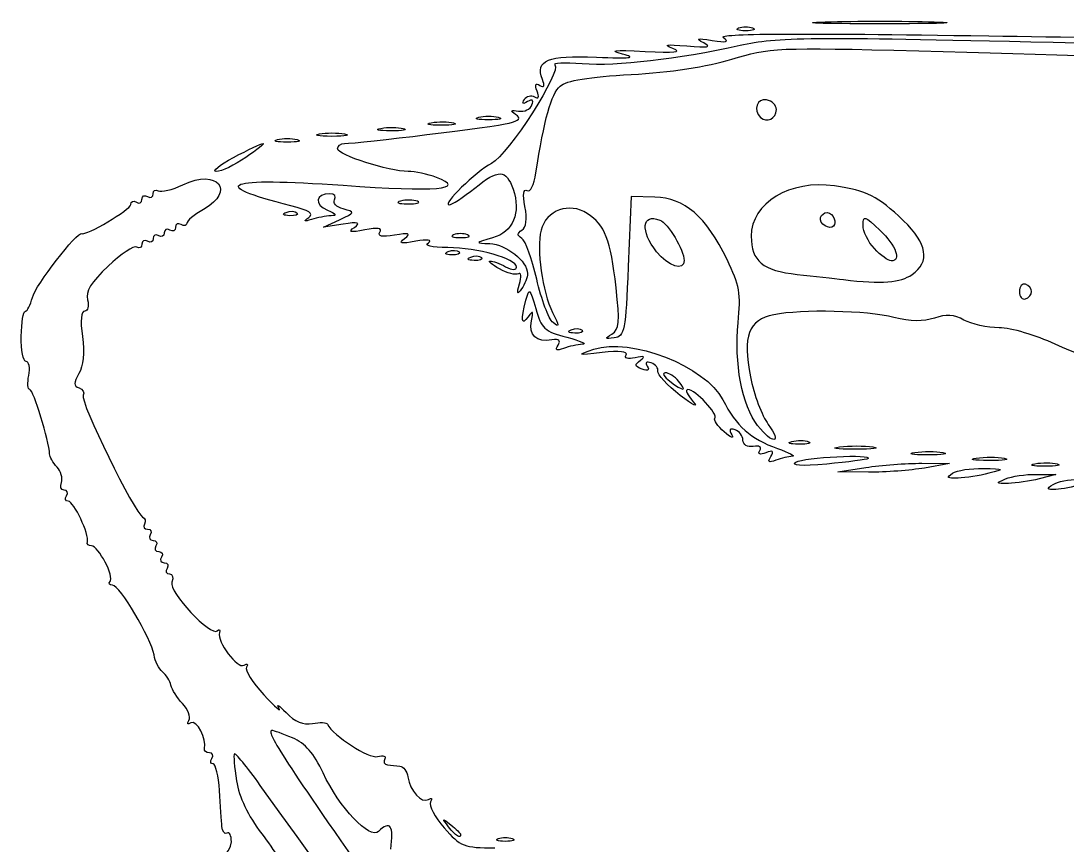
# Model space of a CAD drawing. Extents: x 13 to 164, y 70 to 181.
# Drawn here: x 13.36 to 62.88, y 142.21 to 181.22 of the extents above; entities that cross this region are included whole.
import ezdxf

# ---------------------------------------------------------------- set-up
doc = ezdxf.new("R2010")
doc.units = 0
doc.layers.add('Capa_1', color=7, linetype='CONTINUOUS')

msp = doc.modelspace()

# ---------------------------------------------------------------- linework, layer by layer
at = {"layer": 'Capa_1', "color": 7}
for points in [[(47.333813, 180.88099)], [(51.434855, 181.167594)], [(49.11975, 177.020021)], [(32.784809, 176.395013)], [(35.030689, 176.65481)], [(27.490059, 175.865404)], [(30.403559, 176.130432)], [(25.505689, 175.59648)], [(23.429759, 174.752638)], [(32.125299, 172.677227)], [(25.919099, 172.155254)], [(51.247719, 171.691647)], [(34.501519, 171.091408)], [(53.760267, 170.436903)], [(33.592009, 170.303169)], [(34.650349, 170.038587)], [(43.450409, 170.290403)], [(55.54317, 169.211391)], [(36.959959, 168.766501)], [(61.19798, 168.402638)], [(39.412849, 166.599003)], [(38.786519, 165.865665)], [(44.489539, 164.169289)], [(49.85239, 161.309981)], [(52.101052, 161.053784)], [(48.855155, 160.597428)], [(55.671826, 160.787322)], [(58.582243, 160.522716)], [(50.045792, 160.335054)], [(61.359815, 160.255431)], [(57.454125, 159.80368)], [(59.967667, 159.539104)], [(62.216625, 159.274513)], [(33.607869, 143.068786)], [(35.956729, 142.516411)]]:
    msp.add_lwpolyline(points, close=True, dxfattribs=at)
for points in [[(43.372069, 172.877673), (42.240579, 172.901023), (42.108289, 169.59671)], [(28.614569, 171.597), (27.688529, 171.451962), (28.449009, 171.806072)], [(53.485375, 159.858687), (52.030167, 159.874427), (53.353084, 160.080479), (53.353084, 160.080441)], [(55.998917, 160.276556), (57.321834, 160.266656), (56.131209, 160.054801)], [(61.422875, 159.753779), (62.348917, 159.741079), (61.555167, 159.539104)]]:
    msp.add_lwpolyline(points, dxfattribs=at)
for points in [[(47.664542, 180.747538), (47.30074, 180.747538), (47.151912, 180.807588), (47.333813, 180.88099)], [(47.333813, 180.88099), (47.515714, 180.95439), (47.81337, 180.95439), (47.995271, 180.88099)], [(47.995271, 180.88099), (48.177172, 180.80759), (48.028341, 180.747538), (47.664542, 180.747538)], [(54.014542, 181.081094), (51.176886, 181.081094), (50.016026, 181.120024), (51.434855, 181.167594)], [(51.434855, 181.167594), (52.853683, 181.215164), (55.175401, 181.215164), (56.59423, 181.167594)], [(56.59423, 181.167594), (58.013058, 181.120024), (56.852198, 181.081094), (54.014542, 181.081094)], [(45.680201, 180.173829), (45.260561, 180.384783), (45.342706, 180.409277), (46.077076, 180.29217)], [(46.077076, 180.29217), (46.77452, 180.18095), (46.905148, 180.21378), (46.606243, 180.425176)], [(46.606243, 180.425176), (46.325816, 180.623501), (50.013359, 180.64762), (59.173951, 180.507376)], [(62.216659, 180.19222), (50.597702, 180.456746), (49.196738, 180.443201), (47.399993, 180.048965)], [(59.173951, 180.507376), (66.304472, 180.398211), (74.400722, 180.314315), (77.165618, 180.32094)], [(47.399993, 180.048965), (44.377909, 179.385871), (41.610819, 179.064317), (39.923189, 179.180114)], [(41.843739, 179.642845), (41.139999, 179.819751), (41.394049, 179.850496), (42.902079, 179.770926)], [(42.902079, 179.770926), (44.303149, 179.696996), (44.692019, 179.737296), (44.224989, 179.90801)], [(44.224989, 179.90801), (43.723589, 180.091293), (43.883649, 180.120524), (44.886449, 180.028809)], [(44.886449, 180.028809), (45.889418, 179.937079), (46.081386, 179.972149), (45.680201, 180.173829)], [(47.010787, 179.40574), (48.775732, 179.951761), (49.158915, 179.968715), (55.867007, 179.797577)], [(55.867007, 179.797577), (68.240781, 179.481894), (76.510146, 179.138983), (81.663882, 178.727839)], [(90.71831, 178.433401), (89.48566, 179.221949), (80.512282, 179.775691), (62.216659, 180.19222)], [(38.047679, 178.446942), (37.698759, 179.356213), (38.291489, 179.60165), (40.597979, 179.502974)], [(40.597979, 179.502974), (42.228439, 179.433214), (42.538959, 179.468084), (41.843739, 179.642845)], [(42.248289, 178.6771), (44.081589, 178.77633), (45.851674, 179.047145), (47.010787, 179.40574)], [(38.630469, 179.135314), (39.004789, 178.89328), (36.432899, 174.884336), (35.639119, 174.472516)], [(39.923189, 179.180114), (39.085169, 179.237614), (38.503439, 179.217454), (38.630469, 179.135314)], [(37.790689, 177.897983), (37.673279, 178.203951), (37.716389, 178.290229), (37.922989, 178.162566)], [(37.922989, 178.162566), (38.132039, 178.033363), (38.171689, 178.123786), (38.047679, 178.446942)], [(38.879819, 178.127605), (39.190029, 178.3971), (40.240169, 178.568406), (42.248289, 178.6771)], [(37.673659, 177.623974), (37.862849, 177.507045), (37.903859, 177.603064), (37.790689, 177.897983)], [(37.737199, 174.01815), (38.124609, 176.545964), (38.463909, 177.766296), (38.879819, 178.127605)], [(37.339269, 177.394425), (37.114809, 177.2557), (37.064459, 177.289565), (37.190939, 177.494205)], [(37.190939, 177.494205), (37.296239, 177.664584), (37.513459, 177.72298), (37.673659, 177.623974)], [(37.551139, 177.236868), (37.636639, 177.482619), (37.566439, 177.534833), (37.339269, 177.394425)], [(48.65673, 177.480394), (48.200657, 177.568224), (48.012115, 177.006802), (48.37561, 176.643306)], [(49.11975, 177.020021), (49.11975, 177.224183), (48.911391, 177.43135), (48.65673, 177.480394)], [(36.464239, 176.374944), (36.969299, 176.501704), (37.045009, 176.600922), (36.775649, 176.783044)], [(36.775649, 176.783044), (36.509339, 176.963113), (36.546039, 177.004245), (36.921499, 176.946489)], [(36.921499, 176.946489), (37.197449, 176.904039), (37.480789, 177.034709), (37.551139, 177.236868)], [(48.37561, 176.643306), (48.652949, 176.365968), (49.11975, 176.602286), (49.11975, 177.020021)], [(28.682339, 175.414102), (29.351029, 175.414102), (35.816739, 176.212432), (36.464239, 176.374944)], [(33.244749, 176.274606), (32.662669, 176.277506), (32.455689, 176.331726), (32.784809, 176.395013)], [(32.784809, 176.394972), (33.113929, 176.458262), (33.590179, 176.455852), (33.843149, 176.389672)], [(33.843149, 176.389672), (34.096109, 176.323452), (33.826849, 176.271669), (33.244749, 176.274606)], [(35.493709, 176.53381), (34.984379, 176.53381), (34.776019, 176.58826), (35.030689, 176.65481)], [(35.030689, 176.65481), (35.285349, 176.72136), (35.702069, 176.72136), (35.956729, 176.65481)], [(35.956729, 176.65481), (36.211389, 176.58826), (36.003029, 176.53381), (35.493709, 176.53381)], [(28.085369, 175.750742), (27.430529, 175.750742), (27.162639, 175.802342), (27.490059, 175.865404)], [(27.490059, 175.865404), (27.817479, 175.928474), (28.353259, 175.928474), (28.680689, 175.865404)], [(28.680689, 175.865404), (29.008109, 175.802344), (28.740189, 175.750742), (28.085369, 175.750742)], [(30.863499, 176.010025), (30.281419, 176.012925), (30.074439, 176.067145), (30.403559, 176.130432)], [(30.403559, 176.130392), (30.732679, 176.193682), (31.208929, 176.191272), (31.461899, 176.125092)], [(31.461899, 176.125092), (31.714859, 176.058872), (31.445599, 176.007089), (30.863499, 176.010025)], [(23.429759, 174.752638), (24.113979, 175.11644), (24.743639, 175.414096), (24.828999, 175.414096)], [(24.828999, 175.414096), (24.914399, 175.414096), (24.545599, 175.11644), (24.009499, 174.752638)], [(25.968709, 175.47548), (25.459379, 175.47548), (25.251019, 175.52993), (25.505689, 175.59648)], [(25.505689, 175.59648), (25.760349, 175.66303), (26.177069, 175.66303), (26.431729, 175.59648)], [(26.431729, 175.59648), (26.686389, 175.52993), (26.478029, 175.47548), (25.968709, 175.47548)], [(28.349989, 175.159769), (28.349989, 175.299652), (28.499539, 175.414102), (28.682339, 175.414102)], [(31.688079, 174.091186), (30.784989, 174.091186), (28.349989, 174.870675), (28.349989, 175.159769)], [(22.610259, 174.091179), (22.376769, 174.091179), (22.745539, 174.388836), (23.429759, 174.752638)], [(24.009499, 174.752638), (23.473409, 174.388836), (22.843749, 174.091179), (22.610259, 174.091179)], [(35.639119, 174.472516), (34.889989, 174.083867), (33.278609, 172.50368), (33.631409, 172.50368)], [(21.031809, 173.462791), (22.670649, 174.244298), (23.555499, 173.176987), (22.001749, 172.292855)], [(26.144339, 172.465178), (22.111269, 173.480718), (23.023289, 173.838475), (28.614569, 173.434168)], [(33.029119, 173.807997), (32.619459, 173.963751), (32.015989, 174.091186), (31.688079, 174.091186)], [(34.841069, 173.30442), (35.982679, 174.211648), (36.318919, 174.200979), (36.656229, 173.24682)], [(37.315929, 173.184298), (37.471059, 173.088428), (37.648569, 173.439785), (37.737199, 174.01815)], [(19.865239, 173.176287), (20.000769, 173.092527), (20.525719, 173.221457), (21.031809, 173.462791)], [(28.614569, 173.434168), (33.006819, 173.116563), (34.512369, 173.244055), (33.029119, 173.807997)], [(51.874661, 173.405676), (49.769273, 173.710745), (47.929125, 172.598679), (47.929125, 171.02125)], [(55.139021, 171.757242), (53.911283, 172.930866), (53.412213, 173.182886), (51.874661, 173.405676)], [(19.089659, 172.768182), (19.089659, 172.930879), (19.208719, 172.990411), (19.354239, 172.900474)], [(19.354239, 172.900474), (19.499759, 172.810534), (19.618829, 172.870064), (19.618829, 173.032765)], [(19.618829, 173.032765), (19.618829, 173.195463), (19.729709, 173.260047), (19.865239, 173.176287)], [(27.984339, 173.032849), (27.303999, 173.032849), (27.227449, 172.511322), (27.869969, 172.253632)], [(28.206689, 172.750457), (28.302689, 172.905772), (28.202689, 173.032849), (27.984339, 173.032849)], [(33.631409, 172.50368), (33.742549, 172.50368), (34.286889, 172.864013), (34.841069, 173.30442)], [(36.656229, 173.24682), (37.045999, 172.144291), (36.660229, 171.227367), (35.688819, 170.946737)], [(37.220729, 172.428201), (37.109009, 173.023711), (37.142729, 173.29134), (37.315929, 173.184298)], [(46.78398, 169.92134), (45.781688, 171.96995), (44.767319, 172.848876), (43.372069, 172.877673)], [(16.237429, 171.148451), (16.434749, 171.025933), (18.560489, 172.285182), (18.560489, 172.524591)], [(18.560489, 172.524591), (18.560489, 172.675742), (18.679559, 172.725827), (18.825079, 172.63589)], [(18.825079, 172.63589), (18.970599, 172.54595), (19.089659, 172.60548), (19.089659, 172.768182)], [(26.982909, 171.912615), (27.240389, 172.097014), (27.014009, 172.246199), (26.144339, 172.465178)], [(28.620829, 172.314124), (28.293249, 172.399784), (28.109569, 172.593314), (28.206689, 172.750457)], [(31.331549, 172.68703), (31.074119, 172.61995), (31.220689, 172.560649), (31.657249, 172.555257)], [(32.125299, 172.67723), (31.946169, 172.7497), (31.588989, 172.75412), (31.331549, 172.68703)], [(31.657249, 172.555257), (32.093809, 172.549857), (32.304439, 172.604747), (32.125299, 172.677227)], [(37.077059, 171.310751), (37.282939, 171.437988), (37.333179, 171.828781), (37.220729, 172.428201)], [(40.171679, 172.100309), (39.321449, 172.657399), (38.220459, 172.257204), (37.981249, 171.304121)], [(22.001749, 172.292855), (21.566109, 172.044962), (21.208919, 171.745817), (21.207999, 171.628088)], [(26.078949, 171.9954), (25.770729, 172.0081), (25.708029, 172.07079), (25.919099, 172.155254)], [(25.919099, 172.155254), (26.110089, 172.231684), (26.338299, 172.222284), (26.426219, 172.134364)], [(26.426219, 172.134364), (26.514119, 172.046444), (26.357819, 171.983912), (26.078949, 171.9954)], [(27.114859, 171.817265), (26.758829, 171.701752), (26.723809, 171.727055), (26.982909, 171.912615)], [(28.040899, 171.991286), (27.798139, 171.982086), (27.381419, 171.903756), (27.114859, 171.817265)], [(27.869969, 172.253632), (28.292019, 172.084364), (28.345129, 172.002846), (28.040899, 171.991286)], [(28.449009, 171.806072), (29.182839, 172.147768), (29.188859, 172.16558), (28.620829, 172.314124)], [(41.531749, 168.588781), (41.269689, 170.895603), (41.017819, 171.545895), (40.171679, 172.100309)], [(43.450409, 170.290403), (42.672469, 171.279402), (42.755309, 172.115741), (43.599149, 171.791929)], [(51.247717, 171.691647), (51.066986, 171.984073), (51.484361, 172.299832), (51.72868, 172.055514)], [(51.72868, 172.055514), (51.980243, 171.803952), (51.933359, 171.445346), (51.64891, 171.445346)], [(53.220792, 171.544738), (53.220792, 172.021901), (53.298272, 171.999286), (54.014542, 171.313055)], [(20.412579, 171.312975), (20.267059, 171.402915), (20.147989, 171.343385), (20.147989, 171.180683)], [(20.677159, 171.445266), (20.677159, 171.282569), (20.558099, 171.223038), (20.412579, 171.312975)], [(20.941739, 171.577558), (20.796219, 171.667498), (20.677159, 171.607968), (20.677159, 171.445266)], [(21.207999, 171.628088), (21.207079, 171.510359), (21.087259, 171.48762), (20.941739, 171.577558)], [(29.143739, 171.445349), (29.453459, 171.676886), (29.337249, 171.710189), (28.614569, 171.597)], [(29.639859, 171.325296), (28.947329, 171.188311), (28.835959, 171.215262), (29.143739, 171.445349)], [(30.354309, 171.213042), (30.477389, 171.412194), (30.255509, 171.447064), (29.639859, 171.325296)], [(43.599149, 171.791929), (43.989009, 171.642325), (44.754129, 170.369797), (44.754129, 169.870986)], [(51.64891, 171.445346), (51.511977, 171.445346), (51.331441, 171.556182), (51.247719, 171.691647)], [(53.760267, 170.436903), (53.463555, 170.755384), (53.220792, 171.25391), (53.220792, 171.544738)], [(55.54317, 169.211391), (56.407664, 169.816906), (56.271493, 170.674684), (55.139021, 171.757242)], [(13.903009, 168.123513), (14.044709, 168.68809), (16.038669, 171.271861), (16.237429, 171.148451)], [(19.354239, 170.783808), (19.208719, 170.873748), (19.089659, 170.814218), (19.089659, 170.651516)], [(19.618829, 170.9161), (19.618829, 170.753402), (19.499759, 170.693871), (19.354239, 170.783808)], [(19.883409, 171.048391), (19.737889, 171.138331), (19.618829, 171.078801), (19.618829, 170.9161)], [(20.147989, 171.180683), (20.147989, 171.017986), (20.028929, 170.958454), (19.883409, 171.048391)], [(31.048809, 171.074734), (30.453909, 170.972125), (30.232649, 171.016194), (30.354309, 171.213042)], [(31.524989, 170.922404), (31.839209, 171.162233), (31.740039, 171.193957), (31.048809, 171.074734)], [(32.054149, 170.78389), (31.326069, 170.654635), (31.212949, 170.68425), (31.524989, 170.922404)], [(32.650029, 170.71853), (32.847269, 170.855785), (32.607329, 170.882098), (32.054149, 170.78389)], [(33.840059, 171.091408), (33.658159, 171.018008), (33.806959, 170.957956), (34.170789, 170.957956)], [(34.501519, 171.091408), (34.319619, 171.164808), (34.021959, 171.164808), (33.840059, 171.091408)], [(34.170789, 170.957956), (34.534589, 170.957956), (34.683419, 171.018006), (34.501519, 171.091408)], [(35.688819, 170.946737), (34.848399, 170.703978), (34.845969, 170.698873), (35.559889, 170.675459)], [(37.070059, 170.923559), (36.834409, 171.069202), (36.836009, 171.161962), (37.077059, 171.310751)], [(37.777299, 168.990109), (37.558759, 169.948167), (37.240509, 170.818219), (37.070059, 170.923559)], [(37.981249, 171.304121), (37.755149, 170.403267), (38.037849, 168.397078), (38.529749, 167.410929)], [(47.929125, 171.02125), (47.929125, 169.844906), (48.474884, 169.393612), (50.111779, 169.216386)], [(54.014542, 171.313055), (54.793486, 170.566778), (55.056302, 169.857846), (54.554017, 169.857846)], [(18.841779, 170.508901), (18.705449, 170.593161), (18.095149, 170.187653), (17.485569, 169.607774)], [(19.089659, 170.651516), (19.089659, 170.488819), (18.978109, 170.424643), (18.841779, 170.508901)], [(33.576069, 170.484729), (32.787469, 170.487229), (32.442769, 170.574299), (32.650029, 170.71853)], [(36.816659, 169.563434), (36.816659, 169.955591), (34.971259, 170.480236), (33.576069, 170.484729)], [(33.592009, 170.30317), (33.783009, 170.3796), (34.011209, 170.3702), (34.099129, 170.28228)], [(35.559889, 170.675459), (36.318589, 170.650579), (37.348769, 169.833705), (37.341779, 169.262535)], [(54.554017, 169.857846), (54.414163, 169.857846), (54.056976, 170.118422), (53.760267, 170.436903)], [(33.751869, 170.143316), (33.443639, 170.156016), (33.380949, 170.218706), (33.592009, 170.303169)], [(34.099129, 170.28228), (34.187029, 170.19436), (34.030829, 170.131827), (33.751869, 170.143316)], [(34.810199, 169.878732), (34.501979, 169.891432), (34.439279, 169.954122), (34.650349, 170.038587)], [(34.650349, 170.038587), (34.841339, 170.115017), (35.069549, 170.105617), (35.157469, 170.017697)], [(35.157469, 170.017697), (35.245369, 169.929777), (35.089169, 169.867244), (34.810199, 169.878732)], [(36.019589, 169.474809), (35.657609, 169.675166), (35.458569, 169.843314), (35.577279, 169.848471)], [(35.577279, 169.848471), (35.695989, 169.853671), (36.023409, 169.734595), (36.304889, 169.583954)], [(44.754129, 169.870986), (44.754129, 169.349393), (43.999699, 169.5921), (43.450409, 170.290403)], [(47.307831, 166.932753), (47.450621, 168.298887), (47.379631, 168.703866), (46.78398, 169.92134)], [(17.485569, 169.607774), (16.679429, 168.840904), (16.415639, 168.406638), (16.518059, 168.014982)], [(36.907829, 169.252735), (36.781269, 169.174515), (36.381569, 169.274455), (36.019589, 169.474809)], [(36.304889, 169.583954), (36.616689, 169.417083), (36.816659, 169.409065), (36.816659, 169.563434)], [(42.108289, 169.59671), (41.986209, 166.547265), (41.935189, 166.286313), (41.446829, 166.213528)], [(36.959929, 168.766501), (37.057829, 169.112147), (37.034329, 169.330952), (36.907829, 169.252735)], [(37.341779, 169.262535), (37.339779, 169.080634), (37.212689, 168.753212), (37.059859, 168.534931)], [(38.546949, 166.939185), (38.342179, 167.109135), (37.995829, 168.032051), (37.777299, 168.990109)], [(50.111779, 169.216386), (50.875851, 169.133656), (51.858188, 169.023861), (52.29475, 168.972387)], [(52.29475, 168.972387), (54.113483, 168.757947), (54.987611, 168.822262), (55.54317, 169.211391)], [(37.059859, 168.534931), (36.845599, 168.228899), (36.822729, 168.281905), (36.959959, 168.766501)], [(37.262429, 167.994901), (37.423289, 168.596388), (37.458489, 168.566431), (37.728729, 167.598026)], [(41.334389, 166.396223), (41.686229, 166.617069), (41.716959, 166.958394), (41.531749, 168.588781)], [(60.913552, 168.748801), (60.757118, 168.800941), (60.629125, 168.645173), (60.629125, 168.402638)], [(60.629125, 168.402638), (60.629125, 168.160103), (60.757118, 168.00433), (60.913552, 168.056475)], [(61.19798, 168.402638), (61.19798, 168.540883), (61.069987, 168.696656), (60.913552, 168.748801)], [(60.913552, 168.056475), (61.069987, 168.108625), (61.19798, 168.264393), (61.19798, 168.402638)], [(13.570869, 167.47645), (13.664269, 167.476486), (13.813699, 167.767664), (13.903009, 168.123513)], [(16.518059, 168.014982), (16.595459, 167.718826), (16.534759, 167.476517), (16.383089, 167.476517)], [(37.372799, 167.212013), (37.049649, 166.759612), (37.009059, 167.047521), (37.262429, 167.994901)], [(13.375749, 166.285825), (13.389649, 166.940632), (13.477509, 167.476413), (13.570869, 167.47645)], [(16.383089, 167.476517), (16.208129, 167.476517), (16.167459, 167.037752), (16.271819, 166.276302)], [(37.525879, 167.013839), (37.630649, 167.491949), (37.600579, 167.530894), (37.372799, 167.212013)], [(37.728729, 167.598026), (37.991399, 166.656756), (38.141059, 166.519182), (39.204769, 166.241119)], [(38.529749, 167.410929), (38.851879, 166.765209), (38.854849, 166.683624), (38.546949, 166.939185)], [(54.681924, 167.183394), (53.398613, 167.506536), (50.328833, 167.573366), (48.997711, 167.307141)], [(38.499189, 166.115669), (37.761969, 165.994173), (37.379719, 166.34691), (37.525879, 167.013839)], [(48.232534, 162.063848), (47.501839, 162.992776), (47.111076, 165.050292), (47.307831, 166.932753)], [(48.997711, 167.307141), (47.800114, 167.067622), (47.509986, 166.298097), (47.893081, 164.37727)], [(56.602432, 167.152644), (56.088322, 166.973424), (55.476921, 166.983215), (54.681924, 167.183394)], [(58.000702, 167.058824), (57.528616, 167.320316), (57.155271, 167.345368), (56.602432, 167.152644)], [(59.665256, 166.692702), (59.103977, 166.697902), (58.354928, 166.862614), (58.000702, 167.058824)], [(39.572699, 166.43915), (39.264479, 166.45184), (39.201779, 166.51454), (39.412849, 166.599003)], [(39.412849, 166.599004), (39.603839, 166.675434), (39.832049, 166.666034), (39.919969, 166.578114)], [(39.919969, 166.578114), (40.007869, 166.490194), (39.851669, 166.427661), (39.572699, 166.43915)], [(41.446829, 166.213528), (41.002289, 166.147268), (40.984309, 166.176488), (41.334389, 166.396223)], [(62.31109, 165.912037), (61.416668, 166.33648), (60.226845, 166.687543), (59.665256, 166.692702)], [(13.605029, 165.095266), (13.464969, 165.095266), (13.361789, 165.631017), (13.375749, 166.285825)], [(16.271819, 166.276302), (16.376159, 165.515126), (16.316719, 164.87338), (16.109349, 164.521941)], [(38.786519, 165.865665), (38.926769, 166.09259), (38.836419, 166.171238), (38.499189, 166.115669)], [(39.947119, 165.91039), (39.704359, 165.89868), (39.297879, 165.809332), (39.043819, 165.711842)], [(39.204769, 166.241119), (39.855819, 166.070929), (40.189879, 165.922101), (39.947119, 165.91039)], [(40.484589, 165.678151), (42.207259, 166.267972), (45.778511, 164.86539), (46.586893, 163.28152)], [(65.225517, 164.951106), (64.516513, 165.055409), (63.205019, 165.487828), (62.31109, 165.912037)], [(39.043819, 165.711842), (38.715059, 165.585686), (38.640889, 165.630032), (38.786519, 165.865665)], [(40.879759, 165.519444), (39.646259, 165.379331), (39.630419, 165.385695), (40.484589, 165.678151)], [(42.003879, 165.405051), (42.105419, 165.569355), (41.690699, 165.611558), (40.879759, 165.519444)], [(42.438639, 165.275263), (42.086819, 165.198143), (41.908839, 165.251283), (42.003879, 165.405051)], [(13.733239, 164.433808), (13.802739, 164.79761), (13.745039, 165.095266), (13.605029, 165.095266)], [(42.761309, 164.738321), (42.411129, 164.872698), (42.395879, 164.952262), (42.681409, 165.155117)], [(42.681409, 165.155117), (42.933189, 165.333988), (42.863629, 165.368416), (42.438639, 165.275263)], [(43.195939, 165.030451), (42.972659, 165.111581), (42.900159, 165.047861), (43.011249, 164.868117)], [(43.508999, 164.634177), (43.538999, 164.778679), (43.398099, 164.957002), (43.195939, 165.030451)], [(13.784639, 163.772349), (13.686839, 163.772349), (13.663669, 164.070006), (13.733239, 164.433808)], [(16.109349, 164.521941), (15.848799, 164.080373), (15.849889, 163.943353), (16.114349, 163.847476)], [(43.011249, 164.868117), (43.129679, 164.67649), (43.041649, 164.630757), (42.761309, 164.738321)], [(44.567329, 163.493256), (43.955269, 163.976261), (43.479019, 164.489677), (43.508999, 164.634177)], [(43.861829, 164.557764), (43.697749, 164.553164), (43.794629, 164.37454), (44.077089, 164.160889)], [(44.489539, 164.169303), (44.308379, 164.387584), (44.025919, 164.562392), (43.861829, 164.557764)], [(44.077089, 164.160889), (44.736879, 163.661854), (44.907789, 163.665341), (44.489539, 164.169289)], [(47.893081, 164.37727), (48.060957, 163.535546), (48.438964, 162.51944), (48.733096, 162.119258)], [(14.718859, 160.729641), (14.707559, 161.309169), (13.951289, 163.772349), (13.784639, 163.772349)], [(16.114349, 163.847476), (16.297149, 163.781296), (16.382699, 163.623567), (16.304449, 163.496959)], [(16.304449, 163.496959), (16.141869, 163.233884), (18.765359, 157.865607), (19.122549, 157.730482)], [(45.176138, 163.193745), (45.453356, 162.87547), (45.179438, 163.010248), (44.567329, 163.493256)], [(44.931579, 163.772428), (44.788869, 163.772428), (44.898879, 163.51202), (45.176138, 163.193745)], [(46.210133, 162.406213), (46.386245, 162.582325), (45.272505, 163.772428), (44.931579, 163.772428)], [(46.586893, 163.28152), (47.217625, 162.045718), (47.908285, 161.430162), (49.168369, 160.980759)], [(46.650066, 161.764384), (46.333119, 162.042405), (46.135147, 162.33123), (46.210133, 162.406213)], [(47.164691, 161.866476), (46.912284, 161.950606), (46.864365, 161.874576), (47.011736, 161.62394)], [(48.733096, 162.119258), (49.405863, 161.203926), (48.94875, 161.153327), (48.232534, 162.063848)], [(47.011736, 161.62394), (47.129766, 161.423161), (46.967016, 161.48636), (46.650066, 161.764384)], [(47.538188, 161.369131), (47.534888, 161.575283), (47.366849, 161.799089), (47.164691, 161.866476)], [(48.027759, 161.078145), (47.74923, 161.029865), (47.541609, 161.153265), (47.538188, 161.369131)], [(48.338809, 160.882739), (48.441065, 161.048191), (48.314309, 161.12782), (48.027759, 161.078145)], [(49.168369, 160.980759), (49.723705, 160.782703), (50.03898, 160.615428), (49.868983, 160.609041)], [(50.178084, 161.178208), (49.741521, 161.183608), (49.594958, 161.242898), (49.85239, 161.309981)], [(49.85239, 161.309979), (50.109821, 161.377059), (50.467009, 161.372649), (50.64614, 161.300179)], [(50.64614, 161.300179), (50.82527, 161.227699), (50.61465, 161.172816), (50.178084, 161.178208)], [(52.823917, 160.944019), (51.950792, 160.945619), (51.625503, 160.994899), (52.101052, 161.053784)], [(52.101052, 161.053785), (52.5766, 161.112675), (53.290975, 161.111455), (53.688552, 161.051085)], [(53.688552, 161.051085), (54.086128, 160.990715), (53.697052, 160.942535), (52.823917, 160.944019)], [(15.069959, 160.100213), (14.879689, 160.300879), (14.721699, 160.58412), (14.718859, 160.729641)], [(48.620246, 160.777713), (48.334888, 160.668212), (48.230338, 160.707223), (48.338809, 160.882739)], [(48.855167, 160.597428), (49.01661, 160.858646), (48.954787, 160.906091), (48.620246, 160.777713)], [(49.097974, 160.420174), (48.756074, 160.288975), (48.692984, 160.335034), (48.855155, 160.597428)], [(49.868983, 160.609041), (49.698983, 160.602641), (49.352029, 160.517661), (49.097974, 160.420174)], [(50.045792, 160.335051), (50.404985, 160.565186), (53.723799, 160.727378), (53.463328, 160.502069)], [(53.463328, 160.502069), (53.402698, 160.449619), (52.519646, 160.333374), (51.501, 160.243744)], [(56.2635, 160.673136), (55.535896, 160.675236), (55.269643, 160.726506), (55.671826, 160.787322)], [(55.671826, 160.78731), (56.074008, 160.84813), (56.669321, 160.8465), (56.994743, 160.78371)], [(56.994743, 160.78371), (57.320164, 160.72091), (56.991143, 160.671151), (56.2635, 160.673136)], [(59.173917, 160.40853), (58.446313, 160.41063), (58.18006, 160.4619), (58.582243, 160.522716)], [(58.582243, 160.522705), (58.984425, 160.583525), (59.579738, 160.581895), (59.905159, 160.519105)], [(59.905159, 160.519105), (60.230581, 160.456305), (59.901559, 160.406546), (59.173917, 160.40853)], [(15.276699, 159.372609), (15.353299, 159.572126), (15.260199, 159.899548), (15.069959, 160.100213)], [(51.501, 160.243744), (50.275154, 160.135878), (49.783111, 160.166754), (50.045792, 160.335054)], [(53.353084, 160.080441), (54.080688, 160.19377), (55.271313, 160.282022), (55.998917, 160.276556)], [(56.131209, 160.054801), (55.476365, 159.938281), (54.28574, 159.85003), (53.485375, 159.858687)], [(57.454125, 159.80368), (57.672407, 159.944745), (58.32725, 160.047895), (58.909334, 160.032907)], [(58.909334, 160.032907), (59.928821, 160.006657), (59.938534, 159.998237), (59.173917, 159.80368)], [(61.81975, 160.135024), (61.237667, 160.137924), (61.030697, 160.192144), (61.359815, 160.255431)], [(61.359815, 160.255391), (61.688932, 160.318681), (62.165182, 160.316271), (62.418148, 160.250091)], [(62.418148, 160.250091), (62.671113, 160.183871), (62.401818, 160.132087), (61.81975, 160.135024)], [(57.718709, 159.574452), (57.199498, 159.553072), (57.1426, 159.602352), (57.454125, 159.80368)], [(59.173917, 159.80368), (58.737355, 159.692594), (58.082511, 159.589441), (57.718709, 159.574452)], [(60.099959, 159.324421), (59.499762, 159.312881), (59.487509, 159.332821), (59.967667, 159.539104)], [(59.967667, 159.539096), (60.258709, 159.664162), (60.913552, 159.760769), (61.422875, 159.753779)], [(61.555167, 159.539104), (61.118605, 159.428019), (60.463761, 159.331412), (60.099959, 159.324421)], [(62.216625, 159.274513), (62.434907, 159.415578), (62.970688, 159.520948), (63.40725, 159.508672)], [(15.409389, 159.00985), (15.259849, 159.00985), (15.200139, 159.173092), (15.276699, 159.372609)], [(15.517769, 158.745266), (15.607669, 158.890787), (15.558969, 159.00985), (15.409389, 159.00985)], [(62.348917, 159.040354), (61.912979, 159.021964), (61.889672, 159.063214), (62.216625, 159.274513)], [(63.539542, 159.274513), (63.17574, 159.158004), (62.639959, 159.052631), (62.348917, 159.040354)], [(15.602369, 158.480683), (15.465919, 158.480683), (15.427859, 158.599746), (15.517769, 158.745266)], [(16.506749, 156.562455), (16.612839, 156.897094), (15.866229, 158.480683), (15.602369, 158.480683)], [(19.122549, 157.730482), (19.251579, 157.681672), (19.289839, 157.532844), (19.207549, 157.399753)], [(19.207549, 157.399753), (19.125349, 157.266663), (19.191149, 157.157768), (19.353809, 157.157768)], [(19.353809, 157.157768), (19.516509, 157.157768), (19.576039, 157.038705), (19.486109, 156.893185)], [(16.701629, 156.364017), (16.559839, 156.364017), (16.472149, 156.453317), (16.506749, 156.562455)], [(19.486109, 156.893185), (19.396209, 156.747664), (19.455709, 156.628601), (19.618399, 156.628601)], [(19.618399, 156.628601), (19.781089, 156.628601), (19.840629, 156.509539), (19.750689, 156.364018)], [(17.579809, 154.677769), (17.798249, 154.896204), (17.033819, 156.364017), (16.701629, 156.364017)], [(19.750689, 156.364018), (19.660789, 156.218497), (19.720289, 156.099435), (19.882979, 156.099435)], [(19.882979, 156.099435), (20.045679, 156.099435), (20.105209, 155.980372), (20.015269, 155.834851)], [(20.015269, 155.834851), (19.925369, 155.689331), (19.984869, 155.570268), (20.147559, 155.570268)], [(20.147559, 155.570268), (20.310259, 155.570268), (20.369789, 155.451206), (20.279859, 155.305685)], [(20.279859, 155.305685), (20.189959, 155.160164), (20.238659, 155.041101), (20.388229, 155.041101)], [(20.388229, 155.041101), (20.537769, 155.041101), (20.592499, 154.864881), (20.509849, 154.6495)], [(17.703239, 154.511934), (17.544139, 154.511934), (17.488599, 154.586564), (17.579809, 154.677769)], [(19.661889, 151.204642), (19.529079, 151.992201), (18.036839, 154.511934), (17.703239, 154.511934)], [(20.509849, 154.6495), (20.341709, 154.211323), (22.357479, 152.047545), (22.655859, 152.345924)], [(22.756609, 152.262974), (22.627649, 151.841156), (23.616579, 150.530143), (23.921549, 150.718625)], [(22.655859, 152.345924), (22.755759, 152.445824), (22.801089, 152.408494), (22.756609, 152.262974)], [(20.067319, 150.410892), (19.893409, 150.556413), (19.710969, 150.913601), (19.661889, 151.204642)], [(23.921549, 150.718625), (24.073639, 150.812625), (24.127139, 150.774745), (24.040429, 150.634455)], [(24.040429, 150.634455), (23.953729, 150.494165), (24.322289, 149.902314), (24.859449, 149.31923)], [(20.464189, 149.771482), (20.419789, 149.977637), (20.241219, 150.265372), (20.067319, 150.410892)], [(21.017549, 148.901937), (20.757579, 149.174032), (20.508569, 149.565329), (20.464189, 149.771482)], [(24.859449, 149.31923), (25.396609, 148.736144), (25.717039, 148.451413), (25.571519, 148.68649)], [(21.307399, 148.111404), (21.407949, 148.274102), (21.277499, 148.629839), (21.017549, 148.901937)], [(25.571519, 148.68649), (25.425999, 148.92157), (25.580519, 148.827325), (25.914139, 148.477056)], [(21.410989, 147.992604), (21.243669, 147.889194), (21.200589, 147.938594), (21.307399, 148.111404)], [(22.052509, 146.772872), (22.170759, 147.220531), (21.677929, 148.157579), (21.410989, 147.992604)], [(25.914139, 148.477056), (26.332319, 148.038454), (26.720669, 147.87831), (27.161679, 147.962614)], [(25.248549, 147.632849), (24.921959, 147.632849), (25.738469, 146.364185), (29.923399, 140.369262)], [(26.219099, 147.279519), (25.756919, 147.47385), (25.320179, 147.632849), (25.248549, 147.632849)], [(27.161679, 147.962614), (27.513869, 148.029944), (27.835939, 148.013034), (27.877399, 147.925044)], [(27.877399, 147.925044), (28.131829, 147.385009), (29.830739, 146.289501), (30.245559, 146.397978)], [(27.664429, 145.62033), (27.232709, 146.552158), (26.818729, 147.027395), (26.219099, 147.279519)], [(22.280279, 146.574434), (22.126179, 146.574434), (22.023679, 146.663734), (22.052509, 146.772872)], [(22.396959, 146.309851), (22.486859, 146.455372), (22.434359, 146.574434), (22.280279, 146.574434)], [(24.691599, 145.033998), (24.061949, 145.907427), (23.509259, 146.58159), (23.463399, 146.532137)], [(22.456059, 146.045268), (22.333599, 146.045268), (22.306979, 146.16433), (22.396959, 146.309851)], [(23.463399, 146.532137), (23.417499, 146.482687), (23.463389, 145.906443), (23.565309, 145.251599)], [(30.245559, 146.397978), (30.512899, 146.467888), (30.664899, 146.417138), (30.583359, 146.285178)], [(30.583359, 146.285178), (30.501859, 146.153228), (30.561159, 146.030387), (30.715279, 146.012197)], [(22.763209, 144.788497), (22.716709, 145.479721), (22.578519, 146.045268), (22.456059, 146.045268)], [(30.291579, 142.854067), (29.888229, 142.450717), (28.413499, 144.003538), (27.664429, 145.62033)], [(30.715279, 146.012197), (30.869389, 145.994017), (31.132959, 145.964237), (31.300989, 145.946047)], [(31.300989, 145.946047), (31.469019, 145.927867), (31.637939, 145.698696), (31.676379, 145.436801)], [(23.565309, 145.251599), (23.686399, 144.473507), (24.102389, 143.602605), (24.765889, 142.738057)], [(31.676379, 145.436801), (31.774479, 144.768419), (32.325659, 144.166444), (32.653839, 144.369268)], [(22.877449, 143.088131), (22.861049, 143.332109), (22.809649, 144.097273), (22.763209, 144.788497)], [(35.283709, 131.442021), (34.832269, 130.990586), (34.606109, 131.2808), (24.691599, 145.033998)], [(32.750339, 144.249904), (32.651939, 144.090612), (32.943479, 143.536434), (33.398319, 143.018398)], [(32.653839, 144.369268), (32.808449, 144.464818), (32.850779, 144.412448), (32.750339, 144.249904)], [(30.866719, 142.010453), (31.026359, 143.122108), (30.837119, 143.39964), (30.291579, 142.854067)], [(33.607869, 143.068782), (33.278769, 143.488427), (33.288129, 143.497785), (33.707769, 143.168682)], [(33.707769, 143.168682), (33.962429, 142.968961), (34.170789, 142.760602), (34.170789, 142.705661)], [(23.115079, 142.773018), (23.000739, 142.702348), (22.893809, 142.844158), (22.877449, 143.088131)], [(23.322959, 142.366025), (23.322959, 142.660536), (23.229359, 142.84368), (23.115079, 142.773018)], [(24.765889, 142.738057), (25.324299, 142.010453), (25.943569, 141.029315), (26.142029, 140.557751)], [(33.398319, 143.018398), (34.171969, 142.137267), (34.326779, 142.076516), (35.798539, 142.076516)], [(34.170789, 142.705661), (34.170789, 142.487898), (33.953519, 142.628061), (33.607869, 143.068786)], [(22.124709, 141.490609), (22.474359, 141.174866), (23.322959, 141.794904), (23.322959, 142.366025)], [(36.287459, 142.382958), (35.923659, 142.382958), (35.774829, 142.443008), (35.956729, 142.516411)], [(35.956729, 142.516411), (36.138629, 142.589811), (36.436289, 142.589811), (36.618189, 142.516411)], [(36.618189, 142.516411), (36.800089, 142.443011), (36.651289, 142.382958), (36.287459, 142.382958)]]:
    msp.add_open_spline(points, degree=3, dxfattribs=at)

doc.saveas('drawing.dxf')
